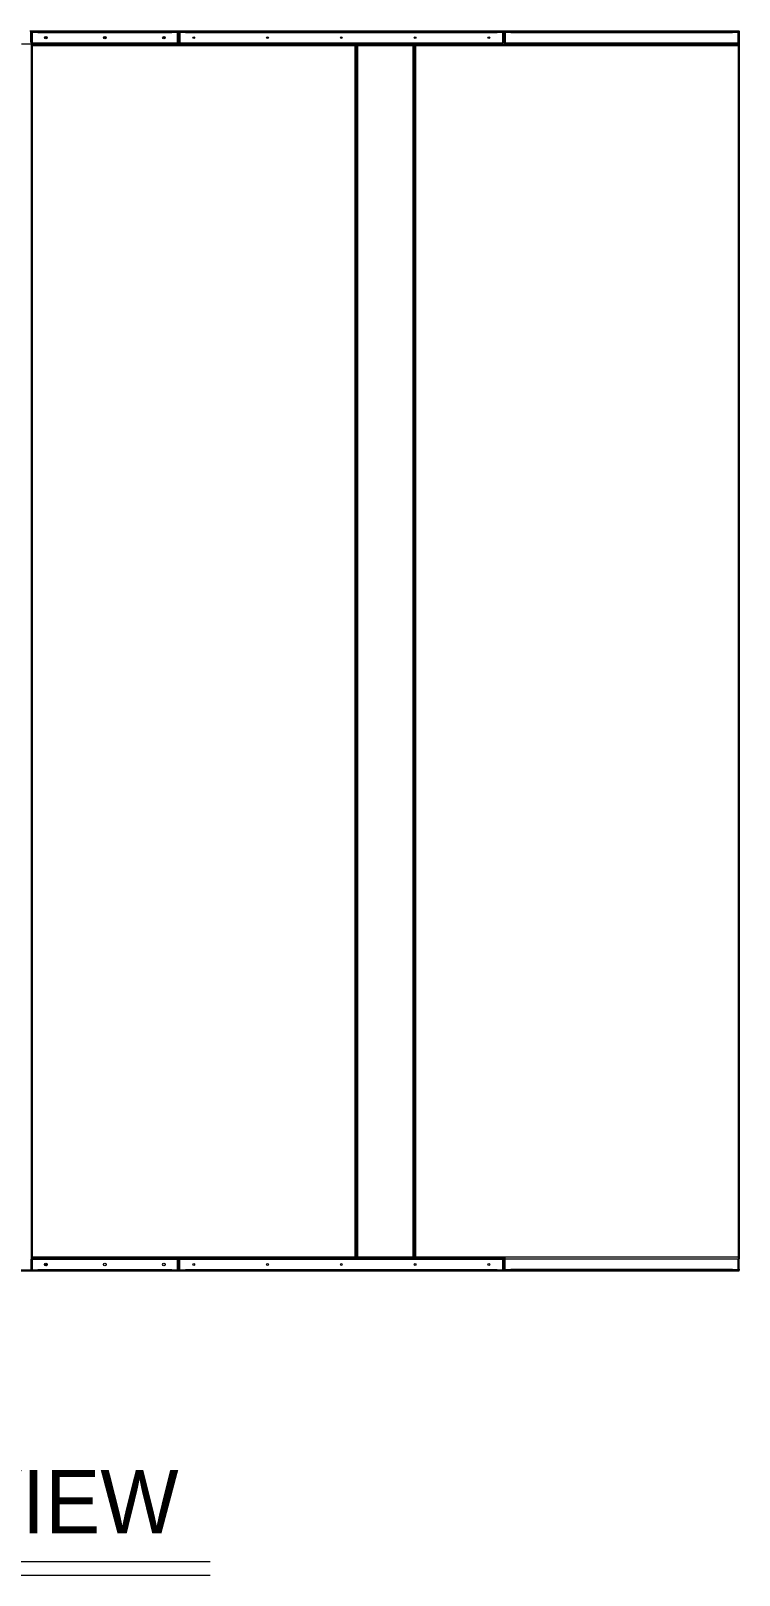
# Model space of a CAD drawing. Header units: millimetres. Extents: x 17202 to 48168, y 11732 to 33629.
# Drawn here: x 30124 to 32524, y 25092 to 30324 of the extents above; entities that cross this region are included whole.
import ezdxf
from ezdxf.enums import TextEntityAlignment as Align

# ---------------------------------------------------------------- set-up
doc = ezdxf.new("R2010")
doc.units = ezdxf.units.MM
doc.layers.add('냉각탑_box', color=1, linetype='Continuous')
doc.layers.add('냉각탑_text', color=3, linetype='Continuous')
doc.styles.add('돋움', font='Dotum.ttf')

# ---------------------------------------------------------------- blocks, each defined once
blk = doc.blocks.new('4')
at = {"lineweight": 20}
for p, q in [((30120.5, 30323.6), (32522.7, 30323.6)), ((32521.2, 30323.6), (32522.8, 26123.6)), ((32523.8, 30322.4), (32523.8, 30323.6)), ((32522.8, 26123.6), (27124, 26123.6)), ((32523.9, 26124.8), (32523.9, 26123.6))]:
    blk.add_line(p, q, dxfattribs=at)
at = {"color": 7, "lineweight": 20, "ltscale": 0.015833}
for p, q in [((30123.8, 30284.4), (30123.8, 30322.4)), ((30123.8, 26162.8), (30123.8, 26124.8))]:
    blk.add_line(p, q, dxfattribs=at)
at = {"color": 7, "lineweight": 20, "ltscale": 0.001083}
for p, q in [((30125.8, 30322.4), (30128.4, 30322.4)), ((32523.8, 30322.4), (32521.2, 30322.4)), ((32523.9, 26124.8), (27124, 26124.8))]:
    blk.add_line(p, q, dxfattribs=at)
at = {"color": 7, "lineweight": 20, "ltscale": 0.00172}
blk.add_line((30125.8, 30318.2), (30125.8, 30322.4), dxfattribs=at)
at = {"color": 7, "lineweight": 20, "ltscale": 0.014667}
for p, q in [((30125.8, 30318.2), (30125.8, 30283)), ((30127.8, 30283), (30127.8, 30318.2)), ((30621.8, 30283), (30621.8, 30318.2)), ((30623.8, 30318.2), (30623.8, 30283)), ((30625.8, 30318.2), (30625.8, 30283)), ((30627.8, 30283), (30627.8, 30318.2)), ((31723.8, 30283), (31723.8, 30318.2)), ((31725.8, 30318.2), (31725.8, 30283)), ((31727.9, 30318.2), (31727.9, 30283)), ((31729.9, 30283), (31729.9, 30318.2)), ((32521.9, 30283), (32521.9, 30318.2)), ((32523.9, 30318.2), (32523.9, 30283)), ((30125.8, 26127), (30125.8, 26162.2)), ((30127.8, 26162.2), (30127.8, 26127)), ((30621.8, 26162.2), (30621.8, 26127)), ((30623.8, 26127), (30623.8, 26162.2)), ((30625.8, 26127), (30625.8, 26162.2)), ((30627.8, 26162.2), (30627.8, 26127)), ((31723.8, 26162.2), (31723.8, 26127)), ((31725.8, 26127), (31725.8, 26162.2)), ((31727.9, 26129), (31727.9, 26164.2)), ((31729.9, 26164.2), (31729.9, 26129)), ((32521.9, 26164.2), (32521.9, 26129)), ((32523.9, 26129), (32523.9, 26164.2))]:
    blk.add_line(p, q, dxfattribs=at)
at = {"color": 7, "lineweight": 20, "ltscale": 0.000873136}
blk.add_line((30128.4, 30321.5), (30128.4, 30323.6), dxfattribs=at)
at = {"color": 7, "lineweight": 20, "ltscale": 0.015146}
blk.add_line((30128.4, 30319.3), (30128.4, 30283), dxfattribs=at)
at = {"color": 7, "lineweight": 20, "ltscale": 0.01525}
for p, q in [((30128.7, 30319.6), (30128.7, 30283)), ((30620.9, 30283), (30620.9, 30319.6)), ((30628.7, 30319.6), (30628.7, 30283)), ((31722.9, 30283), (31722.9, 30319.6)), ((31730.8, 30319.6), (31730.8, 30283)), ((32521, 30283), (32521, 30319.6)), ((30128.7, 26125.6), (30128.7, 26162.2)), ((30620.9, 26162.2), (30620.9, 26125.6)), ((30628.7, 26125.6), (30628.7, 26162.2)), ((31722.9, 26162.2), (31722.9, 26125.6)), ((31730.8, 26127.6), (31730.8, 26164.2)), ((32521, 26164.2), (32521, 26127.6))]:
    blk.add_line(p, q, dxfattribs=at)
at = {"color": 7, "lineweight": 20, "ltscale": 0.007958}
for p, q in [((30128.7, 30319.6), (30147.8, 30319.6)), ((30601.8, 30319.6), (30620.9, 30319.6)), ((30628.7, 30319.6), (30647.8, 30319.6)), ((31703.8, 30319.6), (31722.9, 30319.6)), ((31730.8, 30319.6), (31749.9, 30319.6)), ((32501.9, 30319.6), (32521, 30319.6)), ((30128.7, 26125.6), (30147.8, 26125.6)), ((30601.8, 26125.6), (30620.9, 26125.6)), ((30628.7, 26125.6), (30647.8, 26125.6)), ((31703.8, 26125.6), (31722.9, 26125.6)), ((31730.8, 26127.6), (31749.9, 26127.6)), ((32501.9, 26127.6), (32521, 26127.6))]:
    blk.add_line(p, q, dxfattribs=at)
at = {"color": 7, "lineweight": 20, "ltscale": 0.006917}
for p, q in [((30129.2, 30321.6), (30145.8, 30321.6)), ((30129.2, 30319.6), (30145.8, 30319.6)), ((30603.8, 30321.6), (30620.4, 30321.6)), ((30603.8, 30319.6), (30620.4, 30319.6)), ((30645.8, 30321.6), (30629.2, 30321.6)), ((30645.8, 30319.6), (30629.2, 30319.6)), ((31705.8, 30321.6), (31722.4, 30321.6)), ((31705.8, 30319.6), (31722.4, 30319.6)), ((31731.3, 30321.6), (31747.9, 30321.6)), ((31731.3, 30319.6), (31747.9, 30319.6)), ((32503.9, 30321.6), (32520.5, 30321.6)), ((32503.9, 30319.6), (32520.5, 30319.6)), ((30129.2, 26123.6), (30145.8, 26123.6)), ((30603.8, 26123.6), (30620.4, 26123.6)), ((30645.8, 26123.6), (30629.2, 26123.6)), ((31705.8, 26123.6), (31722.4, 26123.6)), ((31731.3, 26125.6), (31747.9, 26125.6)), ((32503.9, 26125.6), (32520.5, 26125.6))]:
    blk.add_line(p, q, dxfattribs=at)
at = {"color": 7, "lineweight": 20, "ltscale": 0.000833333}
for p, q in [((30145.8, 30321.6), (30145.8, 30319.6)), ((30601.8, 30321.6), (30601.8, 30319.6)), ((30601.8, 30321.6), (30601.8, 30319.6)), ((30603.8, 30321.6), (30603.8, 30319.6)), ((30645.8, 30321.6), (30645.8, 30319.6)), ((31703.8, 30321.6), (31703.8, 30319.6)), ((31703.8, 30321.6), (31703.8, 30319.6)), ((31705.8, 30321.6), (31705.8, 30319.6)), ((31747.9, 30321.6), (31747.9, 30319.6)), ((32501.9, 30321.6), (32501.9, 30319.6)), ((32501.9, 30321.6), (32501.9, 30319.6)), ((32503.9, 30321.6), (32503.9, 30319.6)), ((30439.7, 30279.6), (30439.7, 30277.6)), ((30495.7, 30277.6), (30495.7, 30279.6)), ((31089.6, 30279.6), (31089.6, 30277.6)), ((31092.9, 30277.6), (31092.9, 30279.6)), ((31421.3, 30277.9), (31421.3, 30275.9)), ((32466.2, 30279.6), (32466.2, 30277.6)), ((31225.8, 30033.6), (31227.8, 30033.6)), ((31421.8, 30033.6), (31423.8, 30033.6)), ((31225.8, 30007), (31227.8, 30007)), ((31225.8, 30005.6), (31227.8, 30005.6)), ((31227.8, 30005.6), (31225.8, 30005.6)), ((31227.8, 30003.6), (31225.8, 30003.6)), ((31227.8, 30002.2), (31225.8, 30002.2)), ((31421.8, 30007), (31423.8, 30007)), ((31423.8, 30005.6), (31421.8, 30005.6)), ((31423.8, 30003.6), (31421.8, 30003.6)), ((31423.8, 30002.5), (31421.8, 30002.5)), ((31423.8, 29999.7), (31421.8, 29999.7)), ((31421.8, 29997.7), (31423.8, 29997.7)), ((31421.8, 29996.1), (31423.8, 29996.1)), ((31423.8, 29994.9), (31421.8, 29994.9)), ((31421.8, 29250.9), (31423.8, 29250.9)), ((31225.8, 29239), (31227.8, 29239)), ((31227.8, 29237.6), (31225.8, 29237.6)), ((31227.8, 29235.6), (31225.8, 29235.6)), ((31225.8, 29233.6), (31227.8, 29233.6)), ((31225.8, 29231.6), (31227.8, 29231.6)), ((31227.8, 29230.2), (31225.8, 29230.2)), ((31227.8, 29203.6), (31225.8, 29203.6)), ((31421.8, 29233.6), (31423.8, 29233.6)), ((31421.8, 29231.6), (31423.8, 29231.6)), ((31423.8, 29230.2), (31421.8, 29230.2)), ((31423.8, 29203.6), (31421.8, 29203.6)), ((31225.8, 29020.6), (31227.8, 29020.6)), ((31227.8, 28984), (31225.8, 28984)), ((31227.8, 28982.6), (31225.8, 28982.6)), ((31421.8, 29020.6), (31423.8, 29020.6)), ((31423.8, 28984), (31421.8, 28984)), ((31423.8, 28982.6), (31421.8, 28982.6)), ((31227.8, 28939.6), (31225.8, 28939.6)), ((31227.8, 28938), (31225.8, 28938)), ((31227.8, 28936), (31225.8, 28936)), ((31227.8, 28932.6), (31225.8, 28932.6)), ((31225.8, 28931.2), (31227.8, 28931.2)), ((31423.8, 28979.6), (31421.8, 28979.6)), ((31423.8, 28977.6), (31421.8, 28977.6)), ((31423.8, 28976.7), (31421.8, 28976.7)), ((31421.8, 28942.5), (31423.8, 28942.5)), ((31423.8, 28941.6), (31421.8, 28941.6)), ((31423.8, 28939.6), (31421.8, 28939.6)), ((31423.8, 28939.6), (31421.8, 28939.6)), ((31423.8, 28938), (31421.8, 28938)), ((31423.8, 28936), (31421.8, 28936)), ((31423.8, 28932.6), (31421.8, 28932.6)), ((31421.8, 28931.2), (31423.8, 28931.2)), ((31227.8, 28894.6), (31225.8, 28894.6)), ((31423.8, 28894.6), (31421.8, 28894.6)), ((31225.8, 28561.6), (31227.8, 28561.6)), ((31225.8, 28535), (31227.8, 28535)), ((31225.8, 28533.6), (31227.8, 28533.6)), ((31227.8, 28533.6), (31225.8, 28533.6)), ((31227.8, 28531.6), (31225.8, 28531.6)), ((31227.8, 28530.2), (31225.8, 28530.2)), ((31421.8, 28561.6), (31423.8, 28561.6)), ((31421.8, 28535), (31423.8, 28535)), ((31423.8, 28533.6), (31421.8, 28533.6)), ((31423.8, 28531.7), (31421.8, 28531.7)), ((31423.8, 28531.6), (31421.8, 28531.6)), ((31421.8, 28529.7), (31423.8, 28529.7)), ((31421.8, 28528.1), (31423.8, 28528.1)), ((31423.8, 28526.9), (31421.8, 28526.9)), ((31225.8, 27917), (31227.8, 27917)), ((31227.8, 27915.6), (31225.8, 27915.6)), ((31227.8, 27913.6), (31225.8, 27913.6)), ((31225.8, 27911.6), (31227.8, 27911.6)), ((31225.8, 27909.6), (31227.8, 27909.6)), ((31227.8, 27908.2), (31225.8, 27908.2)), ((31421.8, 27932.9), (31423.8, 27932.9)), ((31423.8, 27912.9), (31421.8, 27912.9)), ((31421.8, 27911.6), (31423.8, 27911.6)), ((31421.8, 27909.6), (31423.8, 27909.6)), ((31423.8, 27908.2), (31421.8, 27908.2)), ((31227.8, 27881.6), (31225.8, 27881.6)), ((31423.8, 27881.6), (31421.8, 27881.6)), ((31225.8, 27548.6), (31227.8, 27548.6)), ((31421.8, 27548.6), (31423.8, 27548.6)), ((31227.8, 27512), (31225.8, 27512)), ((31227.8, 27510.6), (31225.8, 27510.6)), ((31227.8, 27467.6), (31225.8, 27467.6)), ((31227.8, 27466), (31225.8, 27466)), ((31423.8, 27512), (31421.8, 27512)), ((31423.8, 27510.6), (31421.8, 27510.6)), ((31423.8, 27507.6), (31421.8, 27507.6)), ((31423.8, 27505.6), (31421.8, 27505.6)), ((31423.8, 27504.7), (31421.8, 27504.7)), ((31421.8, 27470.5), (31423.8, 27470.5)), ((31423.8, 27469.6), (31421.8, 27469.6)), ((31423.8, 27467.6), (31421.8, 27467.6)), ((31423.8, 27467.6), (31421.8, 27467.6)), ((31423.8, 27466), (31421.8, 27466)), ((31227.8, 27464), (31225.8, 27464)), ((31227.8, 27460.6), (31225.8, 27460.6)), ((31225.8, 27459.2), (31227.8, 27459.2)), ((31227.8, 27422.6), (31225.8, 27422.6)), ((31423.8, 27464), (31421.8, 27464)), ((31423.8, 27460.6), (31421.8, 27460.6)), ((31421.8, 27459.2), (31423.8, 27459.2)), ((31423.8, 27422.6), (31421.8, 27422.6)), ((31225.8, 27239.6), (31227.8, 27239.6)), ((31225.8, 27213), (31227.8, 27213)), ((31225.8, 27211.6), (31227.8, 27211.6)), ((31227.8, 27211.6), (31225.8, 27211.6)), ((31227.8, 27209.6), (31225.8, 27209.6)), ((31227.8, 27208.2), (31225.8, 27208.2)), ((31421.8, 27239.6), (31423.8, 27239.6)), ((31421.8, 27213), (31423.8, 27213)), ((31423.8, 27212.7), (31421.8, 27212.7)), ((31423.8, 27211.6), (31421.8, 27211.6)), ((31423.8, 27209.6), (31421.8, 27209.6)), ((31421.8, 27209.1), (31423.8, 27209.1)), ((31423.8, 27207.9), (31421.8, 27207.9)), ((31225.8, 26445), (31227.8, 26445)), ((31227.8, 26443.6), (31225.8, 26443.6)), ((31227.8, 26441.6), (31225.8, 26441.6)), ((31225.8, 26439.6), (31227.8, 26439.6)), ((31225.8, 26437.6), (31227.8, 26437.6)), ((31227.8, 26436.2), (31225.8, 26436.2)), ((31421.8, 26463.9), (31423.8, 26463.9)), ((31423.8, 26443.9), (31421.8, 26443.9)), ((31421.8, 26439.6), (31423.8, 26439.6)), ((31421.8, 26437.6), (31423.8, 26437.6)), ((31423.8, 26436.2), (31421.8, 26436.2)), ((31227.8, 26409.6), (31225.8, 26409.6)), ((31423.8, 26409.6), (31421.8, 26409.6)), ((31227.8, 26171), (31225.8, 26171)), ((31227.8, 26167.6), (31225.8, 26167.6)), ((31421.8, 26170.6), (31423.8, 26170.6)), ((30145.8, 26123.6), (30145.8, 26125.6)), ((30601.8, 26123.6), (30601.8, 26125.6)), ((30601.8, 26123.6), (30601.8, 26125.6)), ((30603.8, 26123.6), (30603.8, 26125.6)), ((30645.8, 26123.6), (30645.8, 26125.6)), ((31703.8, 26123.6), (31703.8, 26125.6)), ((31703.8, 26123.6), (31703.8, 26125.6)), ((31705.8, 26123.6), (31705.8, 26125.6)), ((31747.9, 26125.6), (31747.9, 26127.6)), ((32501.9, 26125.6), (32501.9, 26127.6)), ((32501.9, 26125.6), (32501.9, 26127.6)), ((32503.9, 26125.6), (32503.9, 26127.6))]:
    blk.add_line(p, q, dxfattribs=at)
at = {"color": 7, "lineweight": 20, "ltscale": 0.000834351}
blk.add_line((30145.8, 30320.4), (30147.8, 30320.4), dxfattribs=at)
at = {"color": 7, "lineweight": 20, "ltscale": 0.000834357}
blk.add_line((30145.8, 30319.6), (30147.8, 30319.6), dxfattribs=at)
at = {"color": 7, "lineweight": 20, "ltscale": 0.189167}
for p, q in [((30147.8, 30321.6), (30601.8, 30321.6)), ((30147.8, 30321.6), (30601.8, 30321.6)), ((30147.8, 30318.2), (30601.8, 30318.2)), ((30147.8, 26127), (30601.8, 26127)), ((30147.8, 26123.6), (30601.8, 26123.6))]:
    blk.add_line(p, q, dxfattribs=at)
at = {"color": 7, "lineweight": 20, "ltscale": 0.001417}
for p, q in [((30147.8, 30321.6), (30147.8, 30318.2)), ((30647.8, 30321.6), (30647.8, 30318.2)), ((31749.9, 30321.6), (31749.9, 30318.2)), ((30147.8, 26123.6), (30147.8, 26127)), ((30647.8, 26123.6), (30647.8, 26127)), ((31749.9, 26125.6), (31749.9, 26129))]:
    blk.add_line(p, q, dxfattribs=at)
at = {"color": 7, "lineweight": 20, "ltscale": 0.000583333}
for p, q in [((30147.8, 30319.6), (30147.8, 30318.2)), ((30601.8, 30318.2), (30601.8, 30319.6)), ((30647.8, 30319.6), (30647.8, 30318.2)), ((31703.8, 30318.2), (31703.8, 30319.6)), ((31749.9, 30319.6), (31749.9, 30318.2)), ((32501.9, 30318.2), (32501.9, 30319.6)), ((30147.8, 26125.6), (30147.8, 26127)), ((30601.8, 26127), (30601.8, 26125.6)), ((30647.8, 26125.6), (30647.8, 26127)), ((31703.8, 26127), (31703.8, 26125.6)), ((31749.9, 26127.6), (31749.9, 26129)), ((32501.9, 26129), (32501.9, 26127.6))]:
    blk.add_line(p, q, dxfattribs=at)
at = {"color": 7, "lineweight": 20, "ltscale": 0.000832315}
blk.add_line((30601.8, 30320.4), (30603.8, 30320.4), dxfattribs=at)
at = {"color": 7, "lineweight": 20, "ltscale": 0.00083231}
blk.add_line((30601.8, 30319.6), (30603.8, 30319.6), dxfattribs=at)
at = {"color": 7, "lineweight": 20, "ltscale": 0.015212}
for p, q in [((30620.9, 30319.5), (30620.9, 30283)), ((31722.9, 30319.5), (31722.9, 30283)), ((32521, 30319.5), (32521, 30283)), ((30620.9, 26125.7), (30620.9, 26162.2)), ((31722.9, 26125.7), (31722.9, 26162.2)), ((32521, 26127.7), (32521, 26164.2))]:
    blk.add_line(p, q, dxfattribs=at)
at = {"color": 7, "lineweight": 20, "ltscale": 0.001506}
blk.add_line((30623, 30320.4), (30626.7, 30320.4), dxfattribs=at)
at = {"color": 7, "lineweight": 20, "ltscale": 0.000374999}
for p, q in [((30628.7, 30316.2), (30627.8, 30316.2)), ((30628.7, 26129), (30627.8, 26129))]:
    blk.add_line(p, q, dxfattribs=at)
at = {"color": 7, "lineweight": 20, "ltscale": 0.000833847}
blk.add_line((30645.8, 30320.4), (30647.8, 30320.4), dxfattribs=at)
at = {"color": 7, "lineweight": 20, "ltscale": 0.000833853}
blk.add_line((30645.8, 30319.6), (30647.8, 30319.6), dxfattribs=at)
at = {"color": 7, "lineweight": 20, "ltscale": 0.037104}
blk.add_line((30736.9, 30321.6), (30647.8, 30321.6), dxfattribs=at)
at = {"color": 7, "lineweight": 20, "ltscale": 0.44}
for p, q in [((30647.8, 30321.6), (31703.8, 30321.6)), ((30647.8, 30318.2), (31703.8, 30318.2)), ((30647.8, 26127), (31703.8, 26127)), ((30647.8, 26123.6), (31703.8, 26123.6))]:
    blk.add_line(p, q, dxfattribs=at)
at = {"color": 7, "lineweight": 20, "ltscale": 0.004146}
blk.add_line((30736.9, 30321.6), (30746.8, 30321.6), dxfattribs=at)
at = {"color": 7, "lineweight": 20, "ltscale": 0.004167}
blk.add_line((30746.8, 30321.6), (30756.8, 30321.6), dxfattribs=at)
at = {"color": 7, "lineweight": 20, "ltscale": 0.394604}
blk.add_line((31703.8, 30321.6), (30756.8, 30321.6), dxfattribs=at)
at = {"color": 7, "lineweight": 20, "ltscale": 0.000832819}
blk.add_line((31703.8, 30320.4), (31705.8, 30320.4), dxfattribs=at)
at = {"color": 7, "lineweight": 20, "ltscale": 0.000832814}
blk.add_line((31703.8, 30319.6), (31705.8, 30319.6), dxfattribs=at)
at = {"color": 7, "lineweight": 20, "ltscale": 0.000375001}
for p, q in [((31723.8, 30316.2), (31722.9, 30316.2)), ((31723.8, 26129), (31722.9, 26129))]:
    blk.add_line(p, q, dxfattribs=at)
at = {"color": 7, "lineweight": 20, "ltscale": 0.001508}
blk.add_line((31725, 30320.4), (31728.7, 30320.4), dxfattribs=at)
at = {"color": 7, "lineweight": 20, "ltscale": 0.000833959}
blk.add_line((31747.9, 30320.4), (31749.9, 30320.4), dxfattribs=at)
at = {"color": 7, "lineweight": 20, "ltscale": 0.000833964}
blk.add_line((31747.9, 30319.6), (31749.9, 30319.6), dxfattribs=at)
at = {"color": 7, "lineweight": 20, "ltscale": 0.313333}
for p, q in [((31749.9, 30321.6), (32501.9, 30321.6)), ((31749.9, 30318.2), (32501.9, 30318.2)), ((31749.9, 26129), (32501.9, 26129)), ((31749.9, 26125.6), (32501.9, 26125.6))]:
    blk.add_line(p, q, dxfattribs=at)
at = {"color": 7, "lineweight": 20, "ltscale": 0.000832693}
blk.add_line((32501.9, 30320.4), (32503.9, 30320.4), dxfattribs=at)
at = {"color": 7, "lineweight": 20, "ltscale": 0.000832687}
blk.add_line((32501.9, 30319.6), (32503.9, 30319.6), dxfattribs=at)
at = {"color": 7, "lineweight": 20, "ltscale": 0.000872667}
blk.add_line((32521.2, 30321.5), (32521.2, 30323.6), dxfattribs=at)
at = {"color": 7, "lineweight": 20, "ltscale": 0.015148}
blk.add_line((32521.2, 30319.3), (32521.2, 30283), dxfattribs=at)
at = {"color": 7, "lineweight": 20, "ltscale": 0.001669}
blk.add_line((32523.8, 30322.4), (32523.8, 30318.4), dxfattribs=at)
at = {"color": 7, "lineweight": 20, "ltscale": 0.015372}
blk.add_line((30092.3, 30279.6), (30129.2, 30279.6), dxfattribs=at)
at = {"color": 7, "lineweight": 20, "ltscale": 0.001387}
blk.add_line((30125.8, 30279.6), (30125.8, 30282.9), dxfattribs=at)
at = {"color": 7, "lineweight": 20, "ltscale": 0.000562932}
for p, q in [((30127.2, 30275.9), (30125.8, 30275.9)), ((31224.5, 30275.9), (31225.8, 30275.9)), ((31229.2, 30275.9), (31227.8, 30275.9)), ((31419.9, 30277.9), (31421.3, 30277.9)), ((31420.5, 30275.9), (31421.8, 30275.9)), ((31425.2, 30275.9), (31423.8, 30275.9)), ((32522.5, 30275.9), (32523.8, 30275.9)), ((30127.2, 26167.3), (30125.8, 26167.3)), ((31224.5, 26167.3), (31225.8, 26167.3)), ((31229.2, 26167.3), (31227.8, 26167.3)), ((31420.5, 26167.3), (31421.8, 26167.3)), ((31425.2, 26167.3), (31423.8, 26167.3)), ((32522.5, 26167.3), (32523.8, 26167.3))]:
    blk.add_line(p, q, dxfattribs=at)
at = {"color": 7, "lineweight": 20}
for p, q in [((30125.8, 26167.3), (30125.8, 30275.9)), ((30129.2, 26169), (30129.2, 30274.2)), ((31222.4, 26169), (31222.4, 30274.2)), ((31225.8, 26167.3), (31225.8, 30275.9)), ((31227.8, 30275.9), (31227.8, 26167.3)), ((31231.2, 30274.2), (31231.2, 26169)), ((31418.4, 30274.2), (31418.4, 26169)), ((31421.8, 30275.9), (31421.8, 26167.3)), ((31423.8, 30275.9), (31423.8, 26167.3)), ((31427.2, 30274.2), (31427.2, 26169)), ((32520.4, 30274.2), (32520.4, 26169)), ((32523.8, 30275.9), (32523.8, 26167.3))]:
    blk.add_line(p, q, dxfattribs=at)
at = {"color": 7, "lineweight": 20, "ltscale": 0.000448698}
for p, q in [((30127.2, 30280.3), (30127.8, 30281.1)), ((30622.5, 30280.3), (30621.8, 30281.1)), ((30627.2, 30280.3), (30627.8, 30281.1)), ((31724.5, 30280.3), (31723.8, 30281.1)), ((31729.2, 30280.3), (31729.9, 30281.1)), ((32522.5, 30280.3), (32521.9, 30281.1)), ((30127.2, 26164.9), (30127.8, 26164)), ((30622.5, 26164.9), (30621.8, 26164)), ((30627.2, 26164.9), (30627.8, 26164)), ((31724.5, 26164.9), (31723.8, 26164))]:
    blk.add_line(p, q, dxfattribs=at)
at = {"color": 7, "lineweight": 20, "ltscale": 0.000502197}
for p, q in [((30127.2, 30275.9), (30128.4, 30275.9)), ((31224.5, 30275.9), (31223.3, 30275.9)), ((31229.2, 30275.9), (31230.4, 30275.9)), ((31419.9, 30277.9), (31418.7, 30277.9)), ((31420.5, 30275.9), (31419.3, 30275.9)), ((31425.2, 30275.9), (31426.4, 30275.9)), ((32522.5, 30275.9), (32521.3, 30275.9)), ((30127.2, 26167.3), (30128.4, 26167.3)), ((31224.5, 26167.3), (31223.3, 26167.3)), ((31229.2, 26167.3), (31230.4, 26167.3)), ((31420.5, 26167.3), (31419.3, 26167.3))]:
    blk.add_line(p, q, dxfattribs=at)
at = {"color": 7, "lineweight": 20, "ltscale": 0.000375}
for p, q in [((30128.7, 30283), (30127.8, 30283)), ((30128.7, 30283), (30127.8, 30283)), ((30128.7, 30277.6), (30127.8, 30277.6)), ((30620.9, 30283), (30621.8, 30283)), ((30620.9, 30283), (30621.8, 30283)), ((30628.7, 30283), (30627.8, 30283)), ((30628.7, 30283), (30627.8, 30283)), ((31222.9, 30277.6), (31223.8, 30277.6)), ((31230.7, 30277.6), (31229.8, 30277.6)), ((31418.9, 30277.6), (31419.8, 30277.6)), ((31426.7, 30277.6), (31425.8, 30277.6)), ((31722.9, 30283), (31723.8, 30283)), ((31722.9, 30283), (31723.8, 30283)), ((31730.8, 30283), (31729.9, 30283)), ((31730.8, 30283), (31729.9, 30283)), ((32520.9, 30277.6), (32521.8, 30277.6)), ((32521, 30283), (32521.9, 30283)), ((32521, 30283), (32521.9, 30283)), ((31227.1, 28976.7), (31227.1, 28977.6)), ((31227.1, 28942.5), (31227.1, 28941.6)), ((31227.1, 27504.7), (31227.1, 27505.6)), ((31227.1, 27470.5), (31227.1, 27469.6)), ((30128.7, 26165.6), (30127.8, 26165.6)), ((30128.7, 26162.2), (30127.8, 26162.2)), ((30620.9, 26162.2), (30621.8, 26162.2)), ((30628.7, 26162.2), (30627.8, 26162.2)), ((31222.9, 26165.6), (31223.8, 26165.6)), ((31230.7, 26165.6), (31229.8, 26165.6)), ((31418.9, 26165.6), (31419.8, 26165.6)), ((31426.7, 26165.6), (31425.8, 26165.6)), ((31722.9, 26162.2), (31723.8, 26162.2)), ((31730.8, 26164.2), (31729.9, 26164.2)), ((32521, 26164.2), (32521.9, 26164.2))]:
    blk.add_line(p, q, dxfattribs=at)
at = {"color": 7, "lineweight": 20, "ltscale": 0.001002}
for p, q in [((30127.8, 30280.6), (30127.8, 30283)), ((30621.8, 30280.6), (30621.8, 30283)), ((30627.8, 30280.6), (30627.8, 30283)), ((31723.8, 30280.6), (31723.8, 30283)), ((31729.9, 30280.6), (31729.9, 30283)), ((32521.9, 30280.6), (32521.9, 30283)), ((30127.8, 26164.6), (30127.8, 26162.2)), ((30621.8, 26164.6), (30621.8, 26162.2)), ((30627.8, 26164.6), (30627.8, 26162.2)), ((31723.8, 26164.6), (31723.8, 26162.2)), ((31729.9, 26166.6), (31729.9, 26164.2)), ((32521.9, 26166.6), (32521.9, 26164.2))]:
    blk.add_line(p, q, dxfattribs=at)
at = {"color": 7, "lineweight": 20, "ltscale": 0.000414929}
for p, q in [((30127.8, 30276.6), (30127.8, 30277.6)), ((31223.8, 30276.6), (31223.8, 30277.6)), ((31229.8, 30276.6), (31229.8, 30277.6)), ((31419.3, 30278.6), (31419.3, 30279.6)), ((31419.8, 30276.6), (31419.8, 30277.6)), ((31425.8, 30276.6), (31425.8, 30277.6)), ((32521.8, 30276.6), (32521.8, 30277.6)), ((30127.8, 26166.6), (30127.8, 26165.6)), ((31223.8, 26166.6), (31223.8, 26165.6)), ((31229.8, 26166.6), (31229.8, 26165.6)), ((31419.8, 26166.6), (31419.8, 26165.6)), ((31425.8, 26166.6), (31425.8, 26165.6))]:
    blk.add_line(p, q, dxfattribs=at)
at = {"color": 7, "lineweight": 20, "ltscale": 0.000293404}
for p, q in [((30127.8, 30276.6), (30127.8, 30275.9)), ((31223.8, 30276.6), (31223.8, 30275.9)), ((31229.8, 30276.6), (31229.8, 30275.9)), ((31419.3, 30278.6), (31419.3, 30277.9)), ((31419.8, 30276.6), (31419.8, 30275.9)), ((31425.8, 30276.6), (31425.8, 30275.9)), ((32521.8, 30276.6), (32521.8, 30275.9)), ((30127.8, 26166.6), (30127.8, 26167.3)), ((31223.8, 26166.6), (31223.8, 26167.3)), ((31229.8, 26166.6), (31229.8, 26167.3)), ((31419.8, 26166.6), (31419.8, 26167.3)), ((31425.8, 26166.6), (31425.8, 26167.3)), ((32521.8, 26166.6), (32521.8, 26167.3))]:
    blk.add_line(p, q, dxfattribs=at)
at = {"color": 7, "lineweight": 20, "ltscale": 4.00539e-05}
blk.add_line((30128.4, 30279.7), (30128.4, 30279.6), dxfattribs=at)
at = {"color": 7, "lineweight": 20, "ltscale": 0.205083}
for p, q in [((30128.7, 30283), (30620.9, 30283)), ((30128.7, 26162.2), (30620.9, 26162.2))]:
    blk.add_line(p, q, dxfattribs=at)
at = {"color": 7, "lineweight": 20, "ltscale": 0.455917}
for p, q in [((30128.7, 30277.6), (31222.9, 30277.6)), ((30628.7, 30283), (31722.9, 30283)), ((31426.7, 30277.6), (32520.9, 30277.6)), ((31222.9, 26165.6), (30128.7, 26165.6)), ((30628.7, 26162.2), (31722.9, 26162.2))]:
    blk.add_line(p, q, dxfattribs=at)
at = {"color": 7, "lineweight": 20, "ltscale": 0.204667}
for p, q in [((30129.2, 30279.6), (30620.4, 30279.6)), ((30129.2, 26165.6), (30620.4, 26165.6))]:
    blk.add_line(p, q, dxfattribs=at)
at = {"color": 7, "lineweight": 20, "ltscale": 0.4555}
for p, q in [((30129.2, 30274.2), (31222.4, 30274.2)), ((30629.2, 30279.6), (31722.4, 30279.6)), ((31427.2, 30274.2), (32520.4, 30274.2)), ((31222.4, 26169), (30129.2, 26169)), ((30629.2, 26165.6), (31722.4, 26165.6)), ((32520.4, 26169), (31427.2, 26169))]:
    blk.add_line(p, q, dxfattribs=at)
at = {"color": 7, "lineweight": 20, "ltscale": 0.000199275}
blk.add_line((30539.6, 30277.9), (30539.3, 30277.6), dxfattribs=at)
at = {"color": 7, "lineweight": 20, "ltscale": 0.000369598}
blk.add_line((30539.5, 30278.6), (30540, 30277.9), dxfattribs=at)
at = {"color": 7, "lineweight": 20, "ltscale": 0.001228}
blk.add_line((30539.6, 30277.9), (30542.6, 30277.9), dxfattribs=at)
at = {"color": 7, "lineweight": 20, "ltscale": 0.000708333}
blk.add_line((30541.3, 30279.6), (30541.3, 30277.9), dxfattribs=at)
at = {"color": 7, "lineweight": 20, "ltscale": 0.000125566}
blk.add_line((30542.6, 30277.9), (30542.6, 30277.6), dxfattribs=at)
at = {"color": 7, "lineweight": 20, "ltscale": 1.86596e-06}
blk.add_line((30543.1, 30277.9), (30543.1, 30277.9), dxfattribs=at)
at = {"color": 7, "lineweight": 20, "ltscale": 0.00022498}
blk.add_line((30543.1, 30277.9), (30543.7, 30277.9), dxfattribs=at)
at = {"color": 7, "lineweight": 20, "ltscale": 0.003628}
blk.add_line((30620.5, 30279.6), (30629.2, 30279.6), dxfattribs=at)
at = {"color": 7, "lineweight": 20, "ltscale": 0.000375519}
blk.add_line((30628.7, 30283), (30627.8, 30283), dxfattribs=at)
at = {"color": 7, "lineweight": 20, "ltscale": 0.0025}
blk.add_line((31223.8, 30276.2), (31229.8, 30276.2), dxfattribs=at)
at = {"color": 7, "lineweight": 20, "ltscale": 0.078417}
for p, q in [((31230.7, 30277.6), (31418.9, 30277.6)), ((31418.9, 26165.6), (31230.7, 26165.6))]:
    blk.add_line(p, q, dxfattribs=at)
at = {"color": 7, "lineweight": 20, "ltscale": 0.078}
for p, q in [((31231.2, 30274.2), (31418.4, 30274.2)), ((31418.4, 26169), (31231.2, 26169))]:
    blk.add_line(p, q, dxfattribs=at)
at = {"color": 7, "lineweight": 20, "ltscale": 0.014417}
for p, q in [((31360.2, 30274), (31325.6, 30274)), ((31325.6, 26169.2), (31360.2, 26169.2))]:
    blk.add_line(p, q, dxfattribs=at)
at = {"color": 7, "lineweight": 20, "ltscale": 0.001905}
blk.add_line((31425.8, 30276.6), (31421.3, 30276.6), dxfattribs=at)
at = {"color": 7, "lineweight": 20, "ltscale": 0.000374481}
blk.add_line((31723.8, 30283), (31722.9, 30283), dxfattribs=at)
at = {"color": 7, "lineweight": 20, "ltscale": 0.32925}
for p, q in [((31730.8, 30283), (32521, 30283)), ((31730.8, 26164.2), (32521, 26164.2))]:
    blk.add_line(p, q, dxfattribs=at)
at = {"color": 7, "lineweight": 20, "ltscale": 0.328833}
blk.add_line((31731.3, 30279.6), (32520.5, 30279.6), dxfattribs=at)
at = {"color": 7, "lineweight": 20, "ltscale": 0.000832956}
blk.add_line((31749.2, 30277.6), (31749.2, 30279.6), dxfattribs=at)
at = {"color": 7, "lineweight": 20, "ltscale": 0.000873628}
blk.add_line((32521.2, 30279.7), (32521.2, 30277.6), dxfattribs=at)
at = {"color": 7, "lineweight": 20, "ltscale": 0.000414952}
blk.add_line((32522.9, 30276.6), (32522.1, 30275.9), dxfattribs=at)
at = {"color": 7, "lineweight": 20, "ltscale": 0.002879}
blk.add_line((32523.8, 30282.8), (32523.8, 30275.9), dxfattribs=at)
at = {"color": 7, "lineweight": 20, "ltscale": 5.94511e-06}
blk.add_line((32523.8, 30274.2), (32523.8, 30274.2), dxfattribs=at)
at = {"color": 7, "lineweight": 20, "ltscale": 8.50581e-06}
blk.add_line((32523.8, 30274.2), (32523.8, 30274.2), dxfattribs=at)
at = {"color": 7, "lineweight": 20, "ltscale": 1.00793e-05}
for p, q in [((32523.8, 30274.2), (32523.8, 30274.2)), ((32523.8, 26169), (32523.8, 26169))]:
    blk.add_line(p, q, dxfattribs=at)
at = {"color": 7, "lineweight": 20, "ltscale": 0.000833717}
for p, q in [((31421.8, 30117.5), (31423.8, 30117.5)), ((31421.8, 30112.3), (31423.8, 30112.3)), ((31421.8, 30039.7), (31423.8, 30039.7)), ((31421.8, 28571.7), (31423.8, 28571.7)), ((31421.8, 27252.7), (31423.8, 27252.7)), ((31421.8, 26339.3), (31423.8, 26339.3)), ((31421.8, 26334.1), (31423.8, 26334.1))]:
    blk.add_line(p, q, dxfattribs=at)
at = {"color": 7, "lineweight": 20, "ltscale": 0.000833723}
for p, q in [((31421.8, 29198.9), (31423.8, 29198.9)), ((31421.8, 27240.7), (31423.8, 27240.7))]:
    blk.add_line(p, q, dxfattribs=at)
at = {"color": 7, "lineweight": 20, "ltscale": 0.000542151}
for p, q in [((31227.1, 28979.6), (31225.8, 28979.6)), ((31227.1, 28977.6), (31225.8, 28977.6)), ((31227.1, 28976.7), (31225.8, 28976.7)), ((31225.8, 28942.5), (31227.1, 28942.5)), ((31227.1, 28941.6), (31225.8, 28941.6)), ((31227.1, 28939.6), (31225.8, 28939.6)), ((31227.1, 27507.6), (31225.8, 27507.6)), ((31227.1, 27505.6), (31225.8, 27505.6)), ((31227.1, 27504.7), (31225.8, 27504.7)), ((31225.8, 27470.5), (31227.1, 27470.5)), ((31227.1, 27469.6), (31225.8, 27469.6)), ((31227.1, 27467.6), (31225.8, 27467.6))]:
    blk.add_line(p, q, dxfattribs=at)
at = {"color": 7, "lineweight": 20, "ltscale": 0.000291559}
for p, q in [((31227.8, 28977.6), (31227.1, 28977.6)), ((31227.8, 28941.6), (31227.1, 28941.6)), ((31227.8, 27505.6), (31227.1, 27505.6)), ((31227.8, 27469.6), (31227.1, 27469.6))]:
    blk.add_line(p, q, dxfattribs=at)
at = {"color": 7, "lineweight": 20, "ltscale": 0.01425}
for p, q in [((31227.1, 28942.5), (31227.1, 28976.7)), ((31227.1, 27470.5), (31227.1, 27504.7))]:
    blk.add_line(p, q, dxfattribs=at)
at = {"color": 7, "lineweight": 20, "ltscale": 0.000833304}
blk.add_line((31421.8, 27880.9), (31423.8, 27880.9), dxfattribs=at)
at = {"color": 7, "lineweight": 20, "ltscale": 0.002042}
blk.add_line((30125.9, 26162.4), (30125.9, 26167.3), dxfattribs=at)
at = {"color": 7, "lineweight": 20, "ltscale": 3.82162e-05}
blk.add_line((30128.5, 26165.5), (30128.5, 26165.6), dxfattribs=at)
at = {"color": 7, "lineweight": 20, "ltscale": 0.01475}
blk.add_line((30128.5, 26126.8), (30128.5, 26162.2), dxfattribs=at)
at = {"color": 7, "lineweight": 20, "ltscale": 7.29161e-06}
blk.add_line((30629.2, 26165.6), (30629.2, 26165.6), dxfattribs=at)
at = {"color": 7, "lineweight": 20, "ltscale": 0.125586}
blk.add_line((31728.2, 26165.6), (31426.7, 26165.6), dxfattribs=at)
at = {"color": 7, "lineweight": 20, "ltscale": 0.015145}
blk.add_line((32521.3, 26127.8), (32521.3, 26164.2), dxfattribs=at)
at = {"color": 7, "lineweight": 20, "ltscale": 0.000452155}
blk.add_line((32522.5, 26166.9), (32521.8, 26166), dxfattribs=at)
at = {"color": 7, "lineweight": 20, "ltscale": 0.000150117}
blk.add_line((32523.8, 26165.9), (32523.4, 26165.9), dxfattribs=at)
at = {"color": 7, "lineweight": 20, "ltscale": 5.94551e-06}
blk.add_line((32523.8, 26169), (32523.8, 26169), dxfattribs=at)
at = {"color": 7, "lineweight": 20, "ltscale": 2.11226e-05}
blk.add_line((32523.8, 26168.9), (32523.8, 26169), dxfattribs=at)
at = {"color": 7, "lineweight": 20, "ltscale": 8.50584e-06}
blk.add_line((32523.8, 26169), (32523.8, 26169), dxfattribs=at)
at = {"color": 7, "lineweight": 20, "ltscale": 0.001291}
blk.add_line((32523.9, 26167.3), (32523.9, 26164.2), dxfattribs=at)
at = {"ltscale": 500}
blk.add_line((27124, 26123.6), (32523.9, 26123.6), dxfattribs=at)
at = {"color": 7, "lineweight": 20, "ltscale": 0.000834932}
blk.add_line((30125.9, 26124.8), (30125.9, 26126.8), dxfattribs=at)
at = {"color": 7, "lineweight": 20, "ltscale": 0.000334372}
blk.add_line((30125.9, 26124.8), (30126.7, 26124.8), dxfattribs=at)
at = {"color": 7, "lineweight": 20, "ltscale": 0.00039683}
blk.add_line((30128.5, 26126.8), (30128.5, 26125.8), dxfattribs=at)
at = {"color": 7, "lineweight": 20, "ltscale": 0.000121692}
blk.add_line((30128.7, 26126.8), (30128.5, 26126.8), dxfattribs=at)
at = {"color": 7, "lineweight": 20, "ltscale": 0.000370023}
blk.add_line((30621.8, 26126.8), (30620.9, 26126.8), dxfattribs=at)
at = {"color": 7, "lineweight": 20, "ltscale": 0.000838255}
blk.add_line((30625.9, 26126.8), (30623.8, 26126.8), dxfattribs=at)
at = {"color": 7, "lineweight": 20, "ltscale": 0.001175}
blk.add_line((31728.7, 26126.8), (31725.8, 26126.8), dxfattribs=at)
at = {"color": 7, "lineweight": 20, "ltscale": 0.000834358}
blk.add_line((31749.9, 26126.8), (31747.9, 26126.8), dxfattribs=at)
at = {"color": 7, "lineweight": 20, "ltscale": 0.000833334}
blk.add_line((32503.9, 26126.8), (32501.9, 26126.8), dxfattribs=at)
at = {"color": 7, "lineweight": 20, "ltscale": 0.001749}
blk.add_line((32523.9, 26129), (32523.9, 26124.8), dxfattribs=at)
at = {"color": 7, "lineweight": 20}
for centre, radius in [((30174.8, 30300.6), 4.5), ((30374.8, 30300.6), 4.5), ((30574.8, 30300.6), 4.5), ((30675.8, 30300.6), 3), ((30925.8, 30300.6), 3), ((31175.8, 30300.6), 3), ((31425.8, 30300.6), 3), ((31675.8, 30300.6), 3), ((30174.8, 26144.6), 4.5), ((30374.8, 26144.6), 4.5), ((30574.8, 26144.6), 4.5), ((30675.8, 26144.6), 3), ((30925.8, 26144.6), 3), ((31175.8, 26144.6), 3), ((31425.8, 26144.6), 3), ((31675.8, 26144.6), 3)]:
    blk.add_circle(centre, radius, dxfattribs=at)
for centre, radius, start, end in [((30129.2, 30318.2), 3.4, 90, 180), ((30131, 30320.4), 5.2, 142.0141, 157.3803), ((30129.2, 30318.2), 1.4, 110.9249, 180), ((30174.8, 30304.6), 3, 191.4074, 348.5877), ((30374.8, 30304.6), 3, 191.4074, 348.5877), ((30574.8, 30304.6), 3, 191.4074, 348.5877), ((30620.4, 30318.2), 3.4, 0, 90), ((30620.4, 30318.2), 1.4, 0, 69.0752), ((30629.2, 30318.2), 3.4, 90, 180), ((30629.2, 30318.2), 1.4, 110.9249, 180), ((31722.4, 30318.2), 3.4, 0, 90), ((31722.4, 30318.2), 1.4, 0, 69.0752), ((31731.3, 30318.2), 3.4, 90, 180), ((31731.3, 30318.2), 1.4, 110.9249, 180), ((32520.5, 30318.2), 3.4, 0, 90), ((32520.5, 30318.2), 1.4, 0, 69.0752), ((32518.6, 30320.4), 5.2, 22.6197, 37.9859), ((32518.6, 30320.4), 5.2, 0, 0.128), ((30129.2, 30283), 3.4, 180, 270), ((30542.7, 30274.6), 5.1, 128.9589, 144.5162), ((30547, 30277.7), 3.36, 164.7002, 182.0254), ((30620.4, 30283), 3.4, 270, 0), ((30629.2, 30283), 3.4, 180, 270), ((31427.7, 30272.5), 10.4, 144.1387, 150.6817), ((31411.9, 30286.2), 11.5, 311.8425, 314.0279), ((31722.4, 30283), 3.4, 270, 0), ((31731.3, 30283), 3.4, 180, 270), ((32520.4, 30274.2), 3.4, 89.7655, 90), ((32520.5, 30283), 3.4, 270, 0), ((32520.4, 30274.2), 3.4, 30, 65.6843), ((32518.6, 30255.8), 5.2, 359.1974, 0), ((31227.1, 28976.2), 3.4, 78.1389, 90), ((31227.1, 28943), 3.4, 270, 281.8611), ((31227.1, 27504.2), 3.4, 78.1389, 90), ((31227.1, 27471), 3.4, 270, 281.8611), ((30129.2, 26162.2), 3.4, 90, 180), ((30620.4, 26162.2), 3.4, 0, 90), ((30629.2, 26162.2), 3.4, 90, 180), ((31722.4, 26162.2), 3.4, 0, 90), ((31731.3, 26164.2), 3.4, 127.0589, 180), ((32520.5, 26164.2), 3.4, 0, 65.7767), ((32518.7, 26191.4), 5.2, 0, 2.6518), ((32469.8, 26169), 54, 356.677, 358.1638), ((30129.2, 26127), 3.4, 180, 270), ((30131.1, 26126.8), 5.2, 202.62, 217.9782), ((30129.2, 26127), 1.4, 180, 249.0751), ((30173.9, 26142.6), 3, 305.7234, 181.5489), ((30620.4, 26127), 3.4, 270, 0), ((30620.4, 26127), 1.4, 290.9248, 0), ((30629.2, 26127), 3.4, 180, 270), ((30629.2, 26127), 1.4, 180, 249.0751), ((31722.4, 26127), 3.4, 270, 0), ((31722.4, 26127), 1.4, 290.9248, 0), ((31723.9, 26142.6), 3, 311.6699, 48.3928), ((31731.3, 26129), 3.4, 180, 270), ((31731.3, 26129), 1.4, 180, 249.0751), ((32520.5, 26129), 3.4, 270, 0), ((32520.5, 26129), 1.4, 290.9248, 0), ((32518.7, 26126.8), 5.2, 322.0218, 337.38), ((32518.7, 26126.8), 5.2, 359.872, 0)]:
    blk.add_arc(centre, radius, start, end, dxfattribs=at)
for centre, start_param, end_param in [((30541.3, 30276.2), 3.155398, 3.926988), ((30545.6, 30276.2), 3.155404, 3.926988), ((31089.6, 30276.2), 3.152904, 4.287828)]:
    blk.add_ellipse(centre, major_axis=(0, -3.4), ratio=0.766044, start_param=start_param, end_param=end_param, dxfattribs=at)
for points in [[(30127.2, 30275.9), (30127.6, 30275.5), (30128, 30275.2), (30128.4, 30274.8), (30128.8, 30274.5), (30129.2, 30274.2)], [(30127.8, 30276.6), (30128.1, 30276.2), (30128.4, 30275.7), (30128.7, 30275.2), (30129, 30274.7), (30129.2, 30274.2)], [(31223.8, 30276.6), (31223.6, 30276.2), (31223.3, 30275.7), (31223, 30275.2), (31222.7, 30274.7), (31222.4, 30274.2)], [(31224.5, 30275.9), (31224.1, 30275.5), (31223.7, 30275.2), (31223.3, 30274.8), (31222.9, 30274.5), (31222.4, 30274.2)], [(31229.2, 30275.9), (31229.6, 30275.5), (31230, 30275.2), (31230.4, 30274.8), (31230.8, 30274.5), (31231.2, 30274.2)], [(31229.8, 30276.6), (31230.1, 30276.2), (31230.4, 30275.7), (31230.7, 30275.2), (31231, 30274.7), (31231.2, 30274.2)], [(31419.8, 30276.6), (31419.6, 30276.2), (31419.3, 30275.7), (31419, 30275.2), (31418.7, 30274.7), (31418.4, 30274.2)], [(31420.5, 30275.9), (31420.1, 30275.5), (31419.7, 30275.2), (31419.3, 30274.8), (31418.9, 30274.5), (31418.4, 30274.2)], [(31425.2, 30275.9), (31425.6, 30275.5), (31426, 30275.2), (31426.4, 30274.8), (31426.8, 30274.5), (31427.2, 30274.2)], [(31425.8, 30276.6), (31426.1, 30276.2), (31426.4, 30275.7), (31426.7, 30275.2), (31427, 30274.7), (31427.2, 30274.2)], [(32521.8, 30276.6), (32521.6, 30276.2), (32521.3, 30275.7), (32521, 30275.2), (32520.7, 30274.7), (32520.4, 30274.2)], [(32522.5, 30275.9), (32522.1, 30275.5), (32521.7, 30275.2), (32521.3, 30274.8), (32520.9, 30274.5), (32520.4, 30274.2)], [(30127.2, 26167.3), (30127.6, 26167.6), (30128, 26168), (30128.4, 26168.3), (30128.8, 26168.6), (30129.2, 26169)], [(30127.8, 26166.6), (30128.1, 26167), (30128.4, 26167.4), (30128.7, 26167.9), (30129, 26168.5), (30129.2, 26169)], [(31223.8, 26166.6), (31223.6, 26167), (31223.3, 26167.4), (31223, 26167.9), (31222.7, 26168.5), (31222.4, 26169)], [(31224.5, 26167.3), (31224.1, 26167.6), (31223.7, 26168), (31223.3, 26168.3), (31222.9, 26168.6), (31222.4, 26169)], [(31229.2, 26167.3), (31229.6, 26167.6), (31230, 26168), (31230.4, 26168.3), (31230.8, 26168.6), (31231.2, 26169)], [(31229.8, 26166.6), (31230.1, 26167), (31230.4, 26167.4), (31230.7, 26167.9), (31231, 26168.5), (31231.2, 26169)], [(31420.5, 26167.3), (31420.1, 26167.6), (31419.7, 26168), (31419.3, 26168.3), (31418.9, 26168.6), (31418.4, 26169)], [(31419.8, 26166.6), (31419.6, 26167), (31419.3, 26167.4), (31419, 26167.9), (31418.7, 26168.5), (31418.4, 26169)], [(31425.2, 26167.3), (31425.6, 26167.6), (31426, 26168), (31426.4, 26168.3), (31426.8, 26168.6), (31427.2, 26169)], [(31425.8, 26166.6), (31426.1, 26167), (31426.4, 26167.4), (31426.7, 26167.9), (31427, 26168.5), (31427.2, 26169)], [(32521.8, 26166.6), (32521.6, 26167), (32521.3, 26167.4), (32521, 26167.9), (32520.7, 26168.5), (32520.4, 26169)], [(32522.5, 26167.3), (32522.1, 26167.6), (32521.7, 26168), (32521.3, 26168.3), (32520.9, 26168.6), (32520.4, 26169)]]:
    blk.add_open_spline(points, degree=5, dxfattribs=at)
for points in [[(30127.8, 30280.6), (30128.1, 30280.2), (30128.3, 30280), (30128.6, 30279.7), (30128.9, 30279.6), (30129.2, 30279.6), (30129.2, 30279.6), (30129.2, 30279.6), (30129.2, 30279.6)], [(30621.8, 30280.6), (30621.6, 30280.2), (30621.4, 30280), (30621.1, 30279.7), (30620.8, 30279.6), (30620.5, 30279.6), (30620.5, 30279.6), (30620.5, 30279.6), (30620.4, 30279.6)], [(30627.8, 30280.6), (30628.1, 30280.2), (30628.3, 30280), (30628.6, 30279.7), (30628.9, 30279.6), (30629.2, 30279.6), (30629.2, 30279.6), (30629.2, 30279.6), (30629.2, 30279.6)], [(31723.8, 30280.6), (31723.6, 30280.2), (31723.4, 30280), (31723.1, 30279.7), (31722.8, 30279.6), (31722.5, 30279.6), (31722.5, 30279.6), (31722.5, 30279.6), (31722.4, 30279.6)], [(31729.9, 30280.6), (31730.1, 30280.2), (31730.3, 30280), (31730.6, 30279.7), (31730.9, 30279.6), (31731.2, 30279.6), (31731.2, 30279.6), (31731.2, 30279.6), (31731.3, 30279.6)], [(32521.9, 30280.6), (32521.6, 30280.2), (32521.4, 30280), (32521.1, 30279.7), (32520.8, 30279.6), (32520.5, 30279.6), (32520.5, 30279.6), (32520.5, 30279.6), (32520.5, 30279.6)], [(30127.8, 26164.6), (30128.1, 26164.9), (30128.3, 26165.2), (30128.6, 26165.4), (30128.9, 26165.5), (30129.2, 26165.6), (30129.2, 26165.6), (30129.2, 26165.6), (30129.2, 26165.6)], [(30621.8, 26164.6), (30621.6, 26164.9), (30621.4, 26165.2), (30621.1, 26165.4), (30620.8, 26165.5), (30620.5, 26165.6), (30620.5, 26165.6), (30620.5, 26165.6), (30620.4, 26165.6)], [(30627.8, 26164.6), (30628.1, 26164.9), (30628.3, 26165.2), (30628.6, 26165.4), (30628.9, 26165.5), (30629.2, 26165.6), (30629.2, 26165.6), (30629.2, 26165.6), (30629.2, 26165.6)], [(31723.8, 26164.6), (31723.6, 26164.9), (31723.4, 26165.2), (31723.1, 26165.4), (31722.8, 26165.5), (31722.5, 26165.6), (31722.5, 26165.6), (31722.5, 26165.6), (31722.4, 26165.6)]]:
    blk.add_open_spline(points, degree=5, knots=[0, 0, 0, 0, 0, 0, 4.644554, 4.644554, 4.644554, 5.125492, 5.125492, 5.125492, 5.125492, 5.125492, 5.125492], dxfattribs=at)

msp = doc.modelspace()

# ---------------------------------------------------------------- linework, layer by layer
at = {"layer": '냉각탑_box', "lineweight": 20}
for p, q in [((29108, 25138.9), (30731.3, 25138.9)), ((29108, 25092.2), (30731.3, 25092.2))]:
    msp.add_line(p, q, dxfattribs=at)

# ---------------------------------------------------------------- block references
msp.add_blockref('4', (0, 0))

# ---------------------------------------------------------------- texts
at = {"layer": '냉각탑_text', "lineweight": 20, "style": '돋움'}
msp.add_text('TOP VIEW', height=214.63, dxfattribs=at).set_placement((29937.9, 25341.1), align=Align.MIDDLE_CENTER)

doc.saveas('drawing.dxf')
